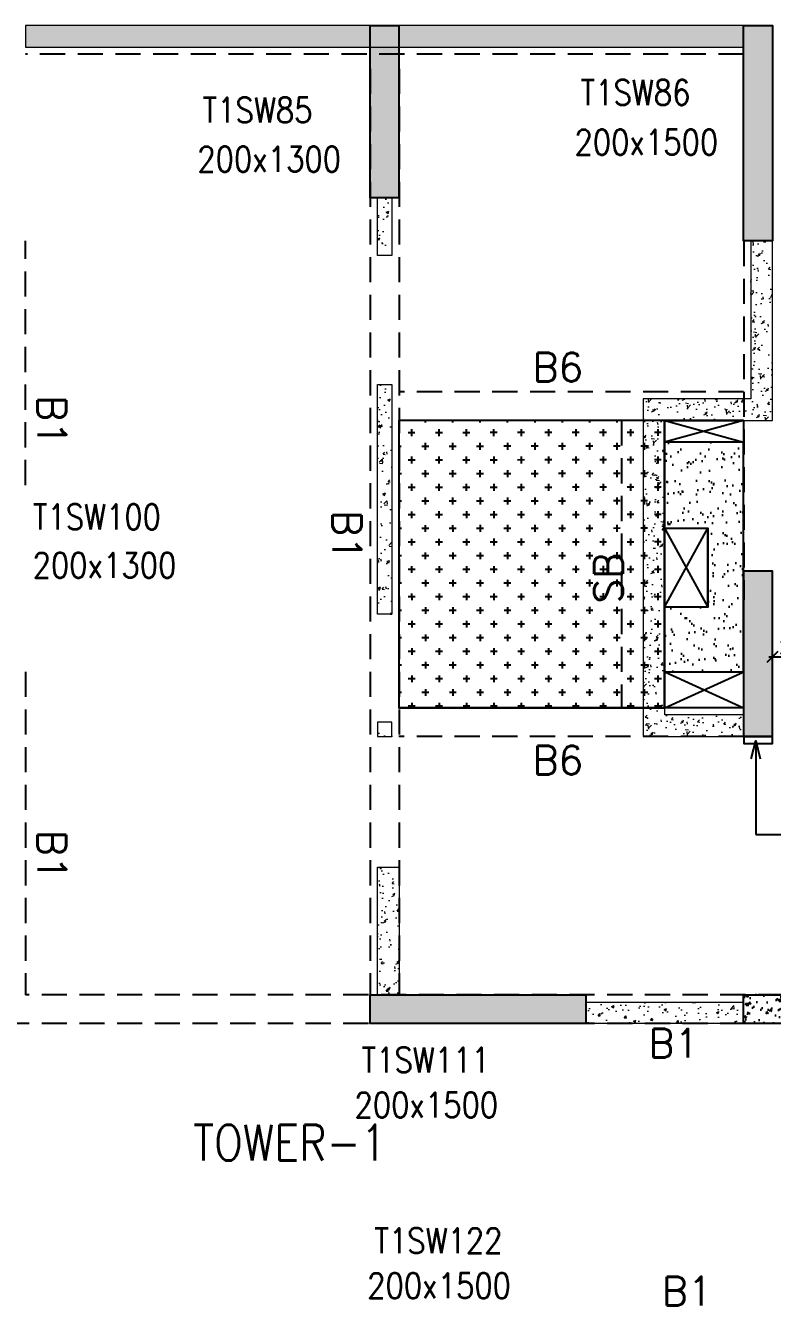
# Model space of a CAD drawing. Header units: millimetres. Extents: x 1078357 to 2594950, y -4969473 to -4636555.
# Drawn here: x 1641433 to 1646634, y -4661409 to -4652496 of the extents above; entities that cross this region are included whole.
import ezdxf

# ---------------------------------------------------------------- set-up
doc = ezdxf.new("R2010")
doc.units = ezdxf.units.MM
doc.header["$PDMODE"] = 35
doc.linetypes.add('CONTINOUS', pattern=[0])
doc.linetypes.add('HIDDEN', pattern=[0.375, 0.25, -0.125])
doc.layers.get('0').update_dxf_attribs({"lineweight": 0})
doc.layers.get('Defpoints').update_dxf_attribs({"lineweight": 0})
for name, color, linetype, lineweight in [('A-_ANOTDIMA_D-', 6, 'Continuous', 13), ('COL. NO.', 30, 'Continuous', 25), ('COL. SIZE', 7, 'Continuous', 25), ('DIM', 9, 'Continuous', 25), ('HATCH', 8, 'Continuous', 30), ('RCC UPSTAND', 43, 'Continuous', 30), ('S-NON STR RCC WALL', 8, 'Continuous', 0)]:
    doc.layers.add(name, color=color, linetype=linetype, lineweight=lineweight)
for name, color, linetype in [('B-200x325', 201, 'HIDDEN'), ('B-200x650', 241, 'HIDDEN'), ('B-300xSLAB THK.', 151, 'Continuous'), ('BK1-200x650', 241, 'HIDDEN'), ('DROP SLAB', 8, 'Continuous'), ('NON STR. RCC WALL', 6, 'Continuous'), ('S-COLUMN_SHEAR WALL', 1, 'Continuous'), ('SLAB FOLD', 8, 'Continuous'), ('TEXT', 7, 'Continuous')]:
    doc.layers.add(name, color=color, linetype=linetype)
doc.styles.add('Roman', font='romans')
doc.styles.add('ROMANS', font='romans.shx', dxfattribs={"width": 0.85})
doc.dimstyles.new('HARESH', dxfattribs={"dimtxt": 150, "dimasz": 75, "dimexe": 0, "dimexo": 0, "dimgap": 25, "dimtad": 1, "dimdec": 0, "dimdsep": 46, "dimtxsty": 'Roman', "dimblk": 'OBLIQUE', "dimcen": 225, "dimdle": 25, "dimclrd": 2, "dimclre": 2, "dimclrt": 7, "dimadec": 8, "dimazin": 1, "dimtfac": 1, "dimtdec": 0, "dimtmove": 0, "dimatfit": 0, "dimfxl": 1, "dimlwd": -1, "dimlwe": -1, "dimarcsym": 0})

# ---------------------------------------------------------------- blocks, each defined once
blk = doc.blocks.new('_Oblique')
at = {"color": 0, "linetype": 'ByBlock', "lineweight": -2}
blk.add_line((-0.5, -0.5), (0.5, 0.5), dxfattribs=at)
blk = doc.blocks.new('*D1195')
at = {"layer": 'Defpoints', "color": 0, "ltscale": 700, "transparency": 16777216}
for p in [(1646633.3, -4656893.5), (1646633.3, -4657295.6, 0), (1647308, -4657295.6, 0)]:
    blk.add_point(p, dxfattribs=at)
at = {"layer": 'DIM', "color": 2, "ltscale": 700, "transparency": 16777216}
for p, q in [((1647333, -4656893.5), (1646608.3, -4656893.5)), ((1646633.3, -4657295.6), (1646633.3, -4656893.5)), ((1647308, -4657295.6), (1647308, -4656893.5))]:
    blk.add_line(p, q, dxfattribs=at)
at = {"layer": 'DIM', "color": 2, "ltscale": 700, "transparency": 16777216, "xscale": 75, "yscale": 75, "zscale": 75, "rotation": 180}
blk.add_blockref('_Oblique', (1646633.3, -4656893.5), dxfattribs=at)
at = {"layer": 'DIM', "color": 2, "ltscale": 700, "transparency": 16777216, "xscale": 75, "yscale": 75, "zscale": 75}
blk.add_blockref('_Oblique', (1647308, -4656893.5), dxfattribs=at)
at = {"layer": 'DIM', "color": 7, "ltscale": 700, "transparency": 16777216, "insert": (1646970.6, -4656818.5), "char_height": 150, "attachment_point": 5, "style": 'Roman'}
blk.add_mtext('{\\H0.666667x;200x650}', dxfattribs=at)
blk = doc.blocks.new('G$CD63B60BD')
at = {"layer": 'COL. NO.', "linetype": 'Continuous', "style": 'ROMANS', "width": 0.85}
for s, p in [('T1SW86', (61839.4, 15346.7, -320.4)), ('T1SW85', (59207.6, 15224, -320.4)), ('T1SW100', (58025.2, 12391.2, -320.4)), ('T1SW111', (60314.4, 8609.2, -320.4)), ('T1SW122', (60403.1, 7350.6, -320.4))]:
    blk.add_text(s, height=175, dxfattribs=at).set_placement(p)
at = {"layer": 'COL. SIZE', "linetype": 'Continuous', "style": 'ROMANS', "width": 0.85}
for s, p in [('200x1500', (61797.3, 15000.9, -320.4)), ('200x1300', (59170.8, 14882.7, -320.4)), ('200x1300', (58024, 12054.3, -320.4)), ('200x1500', (60265.2, 8295.7, -320.4)), ('200x1500', (60354, 7037.1, -320.4))]:
    blk.add_text(s, height=175, dxfattribs=at).set_placement(p)

msp = doc.modelspace()

# ---------------------------------------------------------------- hatches: boundary and pattern name
at = {"layer": 'DROP SLAB'}
h = msp.add_hatch(dxfattribs=at)
h.set_pattern_fill('CROSS', color=8, scale=15, angle=0.03079)
h.set_pattern_definition([(180.03079016, (-1680958.44, 9385210.29), (-95.1987999, -95.3011726), [47.625, -142.875]), (270.03079016, (-1680982.26, 9385234.09), (95.3011726, -95.1987999), [47.625, -142.875])])
h.paths.add_polyline_path([(1645883, -4655246.3), (1644033.3, -4655246.5), (1644033.3, -4657246.4), (1645883, -4657246.2)])
at = {"layer": 'HATCH'}
h = msp.add_hatch(dxfattribs=at)
h.set_pattern_fill('AR-SAND', color=8, scale=3, angle=0.02985)
h.set_pattern_definition([(37.47015413, (-3385600.3, 18703112.5), (-4.72361136, 146.8264517), [0, -115.824, 0, -129.54, 0, -123.825]), (7.4701541, (-3385600.3, 18703112.5), (134.9689868, 214.9772528), [0, -62.484, 0, -104.394, 0, -40.005]), (327.4701541, (-3385694.03, 18703112.55), (237.2979035, 0.3075449), [0, -38.1, 0, -137.16, 0, -179.07]), (317.4701541, (-3385694.03, 18703112.55), (229.1017424, 66.759465), [0, -19.05, 0, -89.916, 0, -102.87])])
h.paths.add_polyline_path([(1646432.7, -4655396.1), (1645882.7, -4655396.1), (1645882.7, -4655996.2), (1646182.7, -4655996.2), (1646182.7, -4656546.1), (1645882.7, -4656546.1), (1645882.7, -4656996.1), (1646432.7, -4656996.1)])
at = {"layer": 'RCC UPSTAND'}
h = msp.add_hatch(dxfattribs=at)
h.set_pattern_fill('AR-CONC', color=8, scale=20, angle=90)
h.set_pattern_definition([(140, (-1561941.7, -7196665.7), (12.550427, 143.4520365), [15, -165]), (85, (-1561941.7, -7196665.7), (-150.438427, -27.7502667), [12, -132]), (190.4514445, (-1561940.65, -7196653.75), (-137.887998, 115.7017693), [12.7480384, -140.2284224]), (136.1842, (-1561981.7, -7196665.7), (33.103856, 213.448266), [22.5, -247.5]), (186.6356355, (-1561978.94, -7196647.91), (-194.82372, 186.932389), [19.122068, -210.342752]), (81.184164, (-1561981.7, -7196665.7), (-194.82372, 186.932389), [18, -198]), (111, (-1561971.7, -7196645.7), (80.523778, 119.3814104), [15, -165]), (56, (-1561971.7, -7196645.7), (-145.030009, 48.6630664), [12, -132]), (161.4514447, (-1561964.99, -7196635.75), (-64.5062306, 168.0444753), [12.748038, -140.2284224]), (127.5, (-1561941.7, -7196665.7), (-66.57877077, 2.43197106), [0, -130.4, 0, -134, 0, -132.5]), (97.5, (-1561941.7, -7196665.7), (-78.8823424, 52.6139075), [0, -76.4, 0, -127.4, 0, -50.5]), (57.5, (-1561941.7, -7196710.3), (4.51097435, 106.7644872), [0, -50, 0, -156, 0, -207]), (47.5, (-1561941.7, -7196730.3), (-20.0209965, 116.6372339), [0, -65, 0, -103.6, 0, -147])])
h.paths.add_polyline_path([(1647758.3, -4659246.2), (1647758.3, -4659446.2), (1646433.3, -4659446.2), (1646433.3, -4659246.2)])
at = {"layer": 'S-COLUMN_SHEAR WALL', "lineweight": 25}
h = msp.add_hatch(color=1, dxfattribs=at)
h.dxf.hatch_style = 1
h.paths.add_polyline_path([(1643833.3, -4653696.2), (1644033.3, -4653696.2), (1644033.3, -4652496.2), (1643833.3, -4652496.2)])
at = {"layer": 'S-COLUMN_SHEAR WALL', "lineweight": 25, "extrusion": (-1.00316e-06, 2.11765e-11, 1)}
h = msp.add_hatch(color=1, dxfattribs=at)
h.dxf.hatch_style = 1
h.paths.add_polyline_path([(1646433.3, -4652496.2), (1646633.3, -4652496.2), (1646633.3, -4653996.1), (1646433.3, -4653996.1)])
h = msp.add_hatch(color=1, dxfattribs=at)
h.dxf.hatch_style = 1
h.paths.add_polyline_path([(1646433.3, -4657446.2), (1646633.3, -4657446.2), (1646633.3, -4656296.2), (1646433.3, -4656296.2)])
at = {"layer": 'S-COLUMN_SHEAR WALL', "lineweight": 25}
h = msp.add_hatch(color=1, dxfattribs=at)
h.dxf.hatch_style = 1
h.paths.add_polyline_path([(1643833.3, -4659246.1), (1645333.3, -4659246.1), (1645333.3, -4659446.1), (1643833.3, -4659446.1)])
at = {"layer": 'S-NON STR RCC WALL'}
h = msp.add_hatch(dxfattribs=at)
h.set_pattern_fill('AR-CONC', color=256)
h.set_pattern_definition([(50, (-5853161.9, 28027896.47), (182.184669, -15.93908554), [19.05, -209.55]), (355, (-5853161.9, 28027896.47), (-35.2434214, 191.0568452), [15.24, -167.6405842]), (100.4514447, (-5853146.72, 28027895.14), (146.9412471, 175.1177519), [16.1900088, -178.0902446]), (46.1842, (-5853161.9, 28027947.27), (271.0790409, -42.042328), [28.575, -314.325]), (96.6355576, (-5853139.31, 28027943.77), (237.404134, 247.4261246), [24.2850231, -267.1356082]), (351.1841512, (-5853161.9, 28027947.27), (237.404134, 247.4261246), [22.859967, -251.459732]), (21, (-5853136.5, 28027934.57), (151.6143913, -102.2651982), [19.05, -209.55]), (326, (-5853136.5, 28027934.57), (61.8020283, 184.1879661), [15.24, -167.64]), (71.451445, (-5853123.87, 28027926.05), (213.4164193, 81.9227689), [16.1900088, -178.0899376]), (37.5, (-5853161.9, 28027896.47), (3.08860325, 84.55503887), [0, -165.608, 0, -170.18, 0, -168.275]), (7.5, (-5853161.9, 28027896.47), (66.8196625, 100.18057482), [0, -97.028, 0, -161.798, 0, -64.135]), (327.5, (-5853218.545, 28027896.47), (135.59059517, -5.72874399), [0, -63.5, 0, -198.12, 0, -262.89]), (317.5, (-5853243.95, 28027896.47), (148.1291814, 25.42649103), [0, -82.55, 0, -131.572, 0, -186.69])])
h.paths.add_polyline_path([(1646430.6, -4652496.1), (1641433.5, -4652496.1), (1641433.5, -4652646.1), (1646430.6, -4652646.1)])
h = msp.add_hatch(dxfattribs=at)
h.set_pattern_fill('AR-CONC', color=256, angle=180)
h.set_pattern_definition([(50, (1643946.53, -4660402.88), (182.1847, -15.939), [19.05, -209.55]), (355, (1643946.53, -4660402.88), (-35.2434, 191.057), [15.24, -167.6406]), (100.4514, (1643961.71, -4660404.2), (146.9412, 175.1178), [16.19, -178.09]), (46.1842, (1643946.53, -4660352.08), (271.079, -42.042), [28.575, -314.325]), (96.6356, (1643969.12, -4660355.58), (237.404, 247.426), [24.285, -267.136]), (351.184, (1643946.53, -4660352.08), (237.404, 247.426), [22.86, -251.46]), (21, (1643971.93, -4660364.78), (151.6144, -102.2652), [19.05, -209.55]), (326, (1643971.93, -4660364.78), (61.802, 184.188), [15.24, -167.64]), (71.4514, (1643984.57, -4660373.3), (213.4164, 81.923), [16.19, -178.09]), (37.5, (1643946.53, -4660402.877), (3.0886, 84.55504), [0, -165.608, 0, -170.18, 0, -168.275]), (7.5, (1643946.53, -4660402.88), (66.8197, 100.1806), [0, -97.028, 0, -161.798, 0, -64.135]), (327.5, (1643889.89, -4660402.88), (135.5906, -5.72874), [0, -63.5, 0, -198.12, 0, -262.89]), (317.5, (1643864.49, -4660402.88), (148.1292, 25.4265), [0, -82.55, 0, -131.572, 0, -186.69])])
h.paths.add_polyline_path([(1643883.5, -4653696.2), (1643983.5, -4653696.2), (1643983.5, -4654096.1), (1643883.5, -4654096.1)])
h = msp.add_hatch(dxfattribs=at)
h.set_pattern_fill('AR-CONC', color=256)
h.set_pattern_definition([(50, (-4755937.19, 23343877.28), (182.184669, -15.9390855), [19.05, -209.55]), (355, (-4755937.19, 23343877.28), (-35.2434214, 191.0568452), [15.24, -167.6405842]), (100.4514447, (-4755922, 23343875.95), (146.9412471, 175.1177519), [16.1900088, -178.0902446]), (46.1842, (-4755937.19, 23343928.08), (271.0790409, -42.042328), [28.575, -314.325]), (96.6355576, (-4755914.6, 23343924.58), (237.404134, 247.4261246), [24.2850231, -267.1356082]), (351.1841512, (-4755937.2, 23343928.08), (237.404134, 247.4261246), [22.859967, -251.459732]), (21, (-4755911.79, 23343915.38), (151.6143913, -102.2651982), [19.05, -209.55]), (326, (-4755911.79, 23343915.38), (61.8020283, 184.1879661), [15.24, -167.64]), (71.451445, (-4755899.15, 23343906.86), (213.4164193, 81.9227689), [16.1900088, -178.0899376]), (37.5, (-4755937.19, 23343877.28), (3.08860325, 84.55503887), [0, -165.608, 0, -170.18, 0, -168.275]), (7.5, (-4755937.19, 23343877.28), (66.8196625, 100.18057482), [0, -97.028, 0, -161.798, 0, -64.135]), (327.5, (-4755993.83, 23343877.28), (135.59059517, -5.728744), [0, -63.5, 0, -198.12, 0, -262.89]), (317.5, (-4756019.23, 23343877.28), (148.1291814, 25.42649103), [0, -82.55, 0, -131.572, 0, -186.69])])
h.paths.add_polyline_path([(1645733.5, -4655096.1), (1645733.5, -4657446.1), (1646433.5, -4657446.1), (1646433.5, -4657296.1), (1645883.5, -4657296.1), (1645883.5, -4655246.1), (1646633.5, -4655246.1), (1646633.5, -4653996.1), (1646483.5, -4653996.1), (1646483.5, -4655096.1)])
h = msp.add_hatch(dxfattribs=at)
h.set_pattern_fill('AR-CONC', color=256, angle=180)
h.set_pattern_definition([(50, (2741171.25, -9344422.06), (182.184669, -15.9390855), [19.05, -209.55]), (355, (2741171.25, -9344422.06), (-35.2434214, 191.056845), [15.24, -167.640584]), (100.4514447, (2741186.43, -9344423.4), (146.941247, 175.117752), [16.190009, -178.0902446]), (46.1842, (2741171.25, -9344371.26), (271.079041, -42.042328), [28.575, -314.325]), (96.6355576, (2741193.84, -9344374.77), (237.404134, 247.426125), [24.285023, -267.135608]), (351.184151, (2741171.25, -9344371.26), (237.404134, 247.426125), [22.859967, -251.459732]), (21, (2741196.65, -9344383.96), (151.6143913, -102.265198), [19.05, -209.55]), (326, (2741196.65, -9344383.96), (61.802028, 184.187966), [15.24, -167.64]), (71.451445, (2741209.28, -9344392.49), (213.416419, 81.922769), [16.190009, -178.0899376]), (37.5, (2741171.25, -9344422.064), (3.08860325, 84.5550389), [0, -165.608, 0, -170.18, 0, -168.275]), (7.5, (2741171.25, -9344422.06), (66.8196625, 100.1805748), [0, -97.028, 0, -161.798, 0, -64.135]), (327.5, (2741114.606, -9344422.064), (135.5905952, -5.728744), [0, -63.5, 0, -198.12, 0, -262.89]), (317.5, (2741089.21, -9344422.06), (148.1291814, 25.426491), [0, -82.55, 0, -131.572, 0, -186.69])])
h.paths.add_polyline_path([(1643883.5, -4654996.1), (1643983.5, -4654996.1), (1643983.5, -4656596.1), (1643883.5, -4656596.1)])
h = msp.add_hatch(dxfattribs=at)
h.set_pattern_fill('AR-CONC', color=256, angle=180)
h.set_pattern_definition([(50, (2741158.03, -9345786.73), (182.184669, -15.9390855), [19.05, -209.55]), (355, (2741158.03, -9345786.73), (-35.2434214, 191.056845), [15.24, -167.640584]), (100.4514447, (2741173.22, -9345788.06), (146.941247, 175.117752), [16.190009, -178.0902446]), (46.1842, (2741158.03, -9345735.93), (271.079041, -42.042328), [28.575, -314.325]), (96.6355576, (2741180.62, -9345739.43), (237.404134, 247.426125), [24.285023, -267.135608]), (351.184151, (2741158.03, -9345735.93), (237.404134, 247.426125), [22.859967, -251.459732]), (21, (2741183.43, -9345748.63), (151.6143913, -102.265198), [19.05, -209.55]), (326, (2741183.43, -9345748.63), (61.802028, 184.187966), [15.24, -167.64]), (71.451445, (2741196.07, -9345757.15), (213.416419, 81.922769), [16.190009, -178.0899376]), (37.5, (2741158.034, -9345786.73), (3.08860325, 84.5550389), [0, -165.608, 0, -170.18, 0, -168.275]), (7.5, (2741158.03, -9345786.73), (66.8196625, 100.1805748), [0, -97.028, 0, -161.798, 0, -64.135]), (327.5, (2741101.39, -9345786.73), (135.5905952, -5.728744), [0, -63.5, 0, -198.12, 0, -262.89]), (317.5, (2741075.99, -9345786.73), (148.1291814, 25.426491), [0, -82.55, 0, -131.572, 0, -186.69])])
h.paths.add_polyline_path([(1643883.5, -4657446.1), (1643983.5, -4657446.1), (1643983.5, -4657346.1), (1643883.5, -4657346.1)])
h = msp.add_hatch(dxfattribs=at)
h.set_pattern_fill('AR-CONC', color=256, angle=180)
h.set_pattern_definition([(50, (-5807651.65, 28027896.46), (182.184669, -15.93908554), [19.05, -209.55]), (355, (-5807651.65, 28027896.46), (-35.2434214, 191.0568452), [15.24, -167.6405842]), (100.4514447, (-5807636.47, 28027895.14), (146.9412471, 175.1177519), [16.1900088, -178.0902446]), (46.1842, (-5807651.65, 28027947.26), (271.0790409, -42.042328), [28.575, -314.325]), (96.6355576, (-5807629.06, 28027943.76), (237.404134, 247.4261246), [24.2850231, -267.1356082]), (351.1841512, (-5807651.65, 28027947.26), (237.404134, 247.4261246), [22.859967, -251.459732]), (21, (-5807626.25, 28027934.56), (151.6143913, -102.2651982), [19.05, -209.55]), (326, (-5807626.25, 28027934.56), (61.8020283, 184.1879661), [15.24, -167.64]), (71.451445, (-5807613.61, 28027926.04), (213.4164193, 81.9227689), [16.1900088, -178.0899376]), (37.5, (-5807651.65, 28027896.463), (3.08860325, 84.55503887), [0, -165.608, 0, -170.18, 0, -168.275]), (7.5, (-5807651.65, 28027896.46), (66.8196625, 100.18057482), [0, -97.028, 0, -161.798, 0, -64.135]), (327.5, (-5807708.29, 28027896.46), (135.59059517, -5.72874399), [0, -63.5, 0, -198.12, 0, -262.89]), (317.5, (-5807733.69, 28027896.46), (148.1291814, 25.42649103), [0, -82.55, 0, -131.572, 0, -186.69])])
h.paths.add_polyline_path([(1643883.5, -4658356.1), (1644033.5, -4658356.1), (1644033.5, -4659246), (1643883.5, -4659246)])
at = {"layer": 'S-NON STR RCC WALL', "ltscale": 700}
h = msp.add_hatch(dxfattribs=at)
h.set_pattern_fill('AR-CONC', color=256)
h.set_pattern_definition([(50, (1605366.91, -4668669.36), (182.18467, -15.9391), [19.05, -209.55]), (355, (1605366.91, -4668669.36), (-35.2434, 191.05685), [15.24, -167.6406]), (100.45144, (1605382.1, -4668670.68), (146.94125, 175.11775), [16.19, -178.09024]), (46.1842, (1605366.9, -4668618.56), (271.079, -42.0423), [28.575, -314.325]), (96.63556, (1605389.5, -4668622.06), (237.4041, 247.4261), [24.285, -267.1356]), (351.18415, (1605366.9, -4668618.56), (237.4041, 247.4261), [22.86, -251.4597]), (21, (1605392.31, -4668631.26), (151.6144, -102.2652), [19.05, -209.55]), (326, (1605392.31, -4668631.26), (61.802, 184.188), [15.24, -167.64]), (71.45144, (1605404.95, -4668639.78), (213.4164, 81.9228), [16.19, -178.0899]), (37.5, (1605366.91, -4668669.356), (3.0886, 84.55504), [0, -165.608, 0, -170.18, 0, -168.275]), (7.5, (1605366.91, -4668669.36), (66.81966, 100.18057), [0, -97.028, 0, -161.798, 0, -64.135]), (327.5, (1605310.27, -4668669.356), (135.5906, -5.72874), [0, -63.5, 0, -198.12, 0, -262.89]), (317.5, (1605284.87, -4668669.36), (148.12918, 25.4265), [0, -82.55, 0, -131.572, 0, -186.69])])
h.paths.add_polyline_path([(1646433.3, -4659446.1), (1645333.3, -4659446.1), (1645333.3, -4659296.1), (1646433.3, -4659296.1)])

# ---------------------------------------------------------------- linework, layer by layer
at = {"layer": 'B-200x325', "ltscale": 700}
for p, q in [((1646433.3, -4655046.5, 0), (1644033.3, -4655046.5, 0)), ((1646433.1, -4657446.3, 0), (1644033.3, -4657446.3, 0))]:
    msp.add_line(p, q, dxfattribs=at)
at = {"layer": 'B-200x325', "linetype": 'Continuous', "ltscale": 700}
for p, q in [((1646433.3, -4655246.5, 0), (1644033.3, -4655246.5, 0)), ((1646433.1, -4657246.3, 0), (1644033.3, -4657246.3, 0))]:
    msp.add_line(p, q, dxfattribs=at)
at = {"layer": 'B-200x650', "linetype": 'HIDDEN', "ltscale": 700}
for p, q in [((1646433.5, -4652696.1, 0), (1641433.5, -4652696.1, 0)), ((1643833.5, -4652796.2, 0), (1643833.5, -4659246, 0)), ((1644033.5, -4652796.2, 0), (1644033.5, -4659246, 0)), ((1641433.5, -4655696.1, 0), (1641433.5, -4653996.1, 0)), ((1646433.5, -4653996.1, 0), (1646433.5, -4656496.1, 0)), ((1641433.5, -4656996.2, 0), (1641433.5, -4659246.1, 0)), ((1647758.3, -4659246, 0), (1641433.5, -4659246, 0)), ((1647758.3, -4659446, 0), (1635558.3, -4659446, 0))]:
    msp.add_line(p, q, dxfattribs=at)
at = {"layer": 'B-300xSLAB THK.', "linetype": 'HIDDEN', "ltscale": 700}
msp.add_line((1645583, -4655246.5, 0), (1645583, -4657246.3, 0), dxfattribs=at)
at = {"layer": 'B-300xSLAB THK.', "linetype": 'ByBlock', "ltscale": 700}
msp.add_line((1645883, -4655246.5, 0), (1645883, -4657246.3, 0), dxfattribs=at)
at = {"layer": 'BK1-200x650', "linetype": 'Continuous', "ltscale": 700, "elevation": 0}
msp.add_lwpolyline([(1646633.6, -4657446.2), (1646433.6, -4657446.2), (1646433.6, -4657496.4), (1646633.6, -4657496.4)], close=True, dxfattribs=at)
at = {"layer": 'DROP SLAB', "color": 3, "linetype": 'CONTINOUS', "ltscale": 500}
for p, q in [((1646433, -4655246.2, 0), (1645883, -4655396.2, 0)), ((1645883.8, -4655246.4, 0), (1646433, -4655396.2, 0)), ((1645883.3, -4655996.1, 0), (1646183.4, -4656546.1, 0)), ((1645883.3, -4656546.1, 0), (1646183.4, -4655996.1, 0)), ((1645883.5, -4656996.2, 0), (1646433.3, -4657246.2, 0)), ((1645883.5, -4657246.2, 0), (1646433.5, -4656996.2, 0))]:
    msp.add_line(p, q, dxfattribs=at)
at = {"layer": 'DROP SLAB', "color": 3, "linetype": 'CONTINOUS', "ltscale": 500, "elevation": 0}
for points in [[(1645883, -4655246.3), (1644033.3, -4655246.5), (1644033.3, -4657246.4), (1645883, -4657246.2)], [(1645883, -4655246.4), (1646433, -4655246.4), (1646433, -4655396.2), (1645883, -4655396.2)], [(1645883.4, -4655996.1), (1646183.4, -4655996.1), (1646183.4, -4656546.1), (1645883.4, -4656546.1)], [(1645883.5, -4656996.2), (1646433.3, -4656996.2), (1646433.3, -4657246.2), (1645883.5, -4657246.2)]]:
    msp.add_lwpolyline(points, close=True, dxfattribs=at)
at = {"layer": 'NON STR. RCC WALL', "elevation": 0}
msp.add_lwpolyline([(1647758.3, -4659246.2), (1647758.3, -4659446.2), (1646433.3, -4659446.2), (1646433.3, -4659246.2)], close=True, dxfattribs=at)
at = {"layer": 'S-COLUMN_SHEAR WALL', "color": 1, "lineweight": 25, "elevation": 0}
for points in [[(1643833.3, -4652496.2), (1644033.3, -4652496.2), (1644033.3, -4653696.2), (1643833.3, -4653696.2)], [(1643833.3, -4659246.1), (1645333.3, -4659246.1), (1645333.3, -4659446.1), (1643833.3, -4659446.1)]]:
    msp.add_lwpolyline(points, close=True, dxfattribs=at)
at = {"layer": 'S-COLUMN_SHEAR WALL', "color": 1, "lineweight": 25, "extrusion": (-1.00316e-06, 2.11765e-11, 1), "elevation": -1.7}
for points in [[(1646433.3, -4652496.2), (1646633.3, -4652496.2), (1646633.3, -4653996.1), (1646433.3, -4653996.1)], [(1646433.3, -4657446.2), (1646633.3, -4657446.2), (1646633.3, -4656296.2), (1646433.3, -4656296.2)]]:
    msp.add_lwpolyline(points, close=True, dxfattribs=at)
at = {"layer": 'S-NON STR RCC WALL', "elevation": 0}
for points in [[(1646430.6, -4652496.1), (1641433.5, -4652496.1), (1641433.5, -4652646.1), (1646430.6, -4652646.1)], [(1643883.5, -4653696.2), (1643983.5, -4653696.2), (1643983.5, -4654096.1), (1643883.5, -4654096.1)], [(1645733.5, -4655096.1), (1645733.5, -4657446.1), (1646433.5, -4657446.1), (1646433.5, -4657296.1), (1645883.5, -4657296.1), (1645883.5, -4655246.1), (1646633.5, -4655246.1), (1646633.5, -4653996.1), (1646483.5, -4653996.1), (1646483.5, -4655096.1)]]:
    msp.add_lwpolyline(points, close=True, dxfattribs=at)
at = {"layer": 'S-NON STR RCC WALL', "ltscale": 700, "elevation": 0}
for points in [[(1643883.5, -4654996.1), (1643983.5, -4654996.1), (1643983.5, -4656596.1), (1643883.5, -4656596.1)], [(1643883.5, -4657446.1), (1643983.5, -4657446.1), (1643983.5, -4657346.1), (1643883.5, -4657346.1)], [(1643883.5, -4658356.1), (1644033.5, -4658356.1), (1644033.5, -4659246), (1643883.5, -4659246)], [(1646433.3, -4659446.1), (1645333.3, -4659446.1), (1645333.3, -4659296.1), (1646433.3, -4659296.1)]]:
    msp.add_lwpolyline(points, close=True, dxfattribs=at)
at = {"layer": 'SLAB FOLD', "color": 8, "ltscale": 1000, "elevation": 0}
msp.add_lwpolyline([(1646432.7, -4655396.1), (1645882.7, -4655396.1), (1645882.7, -4655996.2), (1646182.7, -4655996.2), (1646182.7, -4656546.1), (1645882.7, -4656546.1), (1645882.7, -4656996.1), (1646432.7, -4656996.1), (1646432.7, -4655396.1)], dxfattribs=at)

# ---------------------------------------------------------------- block references
at = {"layer": 'A-_ANOTDIMA_D-', "color": 2, "ltscale": 700}
msp.add_blockref('G$CD63B60BD', (1583458.3, -4668396.1, 0), dxfattribs=at)

# ---------------------------------------------------------------- texts
at = {"layer": 'B-200x325', "linetype": 'Continuous', "ltscale": 700, "style": 'ROMANS'}
for p in [(1644963.8, -4654974.4, -2.7), (1644963.7, -4657711.5, -2.7)]:
    msp.add_text('B6', height=200, rotation=0.00055, dxfattribs=at).set_placement(p)
at = {"layer": 'B-200x650', "linetype": 'HIDDEN', "ltscale": 500, "style": 'ROMANS'}
for rotation, p in [(269.99906, (1641516.7, -4655071.1, -2.7)), (269.99906, (1643571.5, -4655871.1, -2.7)), (269.99906, (1641516.7, -4658098.1, -2.7)), (359.99906, (1645770.5, -4659683.3, -2.7)), (0.00094, (1645863.9, -4661408.9, -2.7))]:
    msp.add_text('B1', height=200, rotation=rotation, dxfattribs=at).set_placement(p)
at = {"layer": 'B-300xSLAB THK.', "linetype": 'Continuous', "ltscale": 700, "style": 'ROMANS'}
msp.add_text('SB', height=200, rotation=90.00094, dxfattribs=at).set_placement((1645592.1, -4656520.5, -2.7))
at = {"layer": 'TEXT', "color": 6, "insert": (1643948.1, -4660150.9, 0.1), "char_height": 250, "width": 162, "attachment_point": 3, "rotation": 0.00094, "style": 'ROMANS'}
msp.add_mtext('TOWER-1', dxfattribs=at)

# ---------------------------------------------------------------- dimensions: what is measured, and where the dimension line sits
at = {"layer": 'DIM', "ltscale": 700}
dim = msp.add_linear_dim(base=(1646633.3, -4656893.5, 0), p1=(1647308, -4657295.6, 0), p2=(1646633.3, -4657295.6, 0), text='{\\H0.666667x;200x650}', dimstyle='HARESH', override={"dimtxsty": 'Roman', "dimtmove": 1}, dxfattribs=at)
dim.commit()
dim.dimension.update_dxf_attribs({"geometry": '*D1195', "text_midpoint": (1646970.6, -4656818.5, 0)})

# ---------------------------------------------------------------- leaders
at = {"layer": 'BK1-200x650', "linetype": 'Continuous', "ltscale": 700}
msp.add_leader([(1646517.1, -4657476.5, 0), (1646517.1, -4658130.5, 0), (1646775.9, -4658130.5, 0)], dimstyle='HARESH', override={"dimasz": 125, "dimgap": 25, "dimtad": 0, "dimldrblk": 'Open30'}, dxfattribs=at)

doc.saveas('drawing.dxf')
